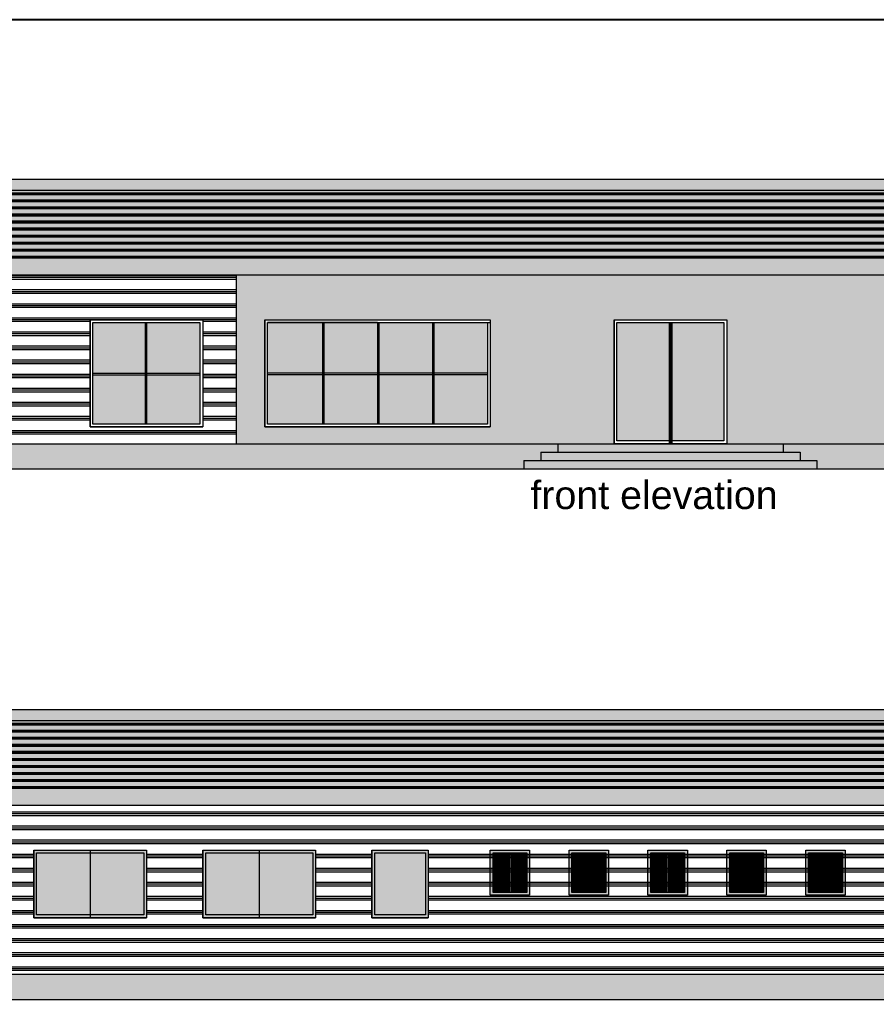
# Model space of a CAD drawing. Header units: inches. Extents: x 4 to 844, y 19 to 530.
# Drawn here: x 431.6 to 484.7, y 221.7 to 282.4 of the extents above; entities that cross this region are included whole.
import ezdxf

# ---------------------------------------------------------------- set-up
doc = ezdxf.new("R2010")
doc.units = ezdxf.units.IN
doc.header["$MEASUREMENT"] = 0
doc.styles.get("Standard").update_dxf_attribs({"font": 'arial.ttf'})

msp = doc.modelspace()

# ---------------------------------------------------------------- hatches: boundary and pattern name
at = {"lineweight": 0, "true_color": 0x22346e}
h = msp.add_hatch(color=159, dxfattribs=at)
h.dxf.hatch_style = 1
h.paths.add_polyline_path([(420.65076, 272.55618), (420.65076, 271.85796), (526.7792, 271.85796), (526.7792, 272.55618)])
h.paths.add_polyline_path([(526.7792, 266.62136), (526.7792, 267.66868), (420.65076, 267.66868), (420.65076, 266.62136)])
at = {"lineweight": 0}
h = msp.add_hatch(color=256, dxfattribs=at)
h.dxf.hatch_style = 1
h.paths.add_polyline_path([(526.7792, 267.66868, 1), (526.7792, 271.85796), (420.65076, 271.85796, 1), (420.65076, 267.66868)])
at = {"lineweight": 0, "true_color": 0x4554a5}
h = msp.add_hatch(dxfattribs=at)
h.set_pattern_fill('PLAST', color=175, scale=1.745534)
h.set_pattern_definition([(0, (-60.20164, 179.07923), (0, 0.43638338), []), (0, (-60.20164, 179.13377), (0, 0.43638338), []), (0, (-60.20164, 179.18832), (0, 0.43638338), [])])
h.paths.add_polyline_path([(526.7792, 267.66868, 1), (526.7792, 271.85796), (420.65076, 271.85796, 1), (420.65076, 267.66868)])
h = msp.add_hatch(dxfattribs=at)
h.set_pattern_fill('PLAST', color=175, scale=3.491067)
h.set_pattern_definition([(0, (-60.20164, 179.0792), (0, 0.8727668), []), (0, (-60.20164, 179.1883), (0, 0.8727668), []), (0, (-60.20164, 179.2974), (0, 0.8727668), [])])
h.paths.add_polyline_path([(420.65076, 266.62136), (420.65076, 256.14816), (445.08823, 256.14816), (445.08823, 266.62136)])
h.paths.add_polyline_path([(436.01146, 263.82851), (442.99359, 263.82851), (442.99359, 257.19548), (436.01146, 257.19548)], flags=16)
h = msp.add_hatch(color=175, dxfattribs=at)
h.dxf.hatch_style = 1
h.paths.add_polyline_path([(445.08823, 266.62136), (445.08823, 256.14816), (468.47838, 256.14816), (468.47838, 263.82851), (475.46051, 263.82851), (475.46051, 256.14816), (498.85066, 256.14816), (498.85066, 266.62136)])
h.paths.add_polyline_path([(460.79803, 257.19548), (446.83376, 257.19548), (446.83376, 263.82851), (460.79803, 263.82851)], flags=16)
h.paths.add_polyline_path([(486.63193, 263.82851), (490.12299, 263.82851), (490.12299, 257.19548), (486.63193, 257.19548)], flags=16)
h.paths.add_polyline_path([(493.61406, 263.82851), (497.10513, 263.82851), (497.10513, 257.19548), (493.61406, 257.19548)], flags=16)
at = {"lineweight": 0}
h = msp.add_hatch(color=256, dxfattribs=at)
h.dxf.hatch_style = 1
h.set_gradient(color1=(224, 250, 244), color2=(122, 175, 223), tint=1)
h.paths.add_polyline_path([(518.22608, 260.512), (521.45532, 260.512), (521.45532, 263.65396), (518.22608, 263.65396)])
h.paths.add_polyline_path([(524.85911, 260.512), (524.85911, 263.65396), (521.5426, 263.65396), (521.5426, 260.512)])
h.paths.add_polyline_path([(521.5426, 257.37004), (524.85911, 257.37004), (524.85911, 260.42472), (521.5426, 260.42472)])
h.paths.add_polyline_path([(521.45532, 260.42472), (518.22608, 260.42472), (518.22608, 257.37004), (521.45532, 257.37004)])
h.paths.add_polyline_path([(511.0694, 260.512), (514.38591, 260.512), (514.38591, 263.65396), (511.0694, 263.65396)])
h.paths.add_polyline_path([(510.98212, 260.512), (510.98212, 263.65396), (507.75288, 263.65396), (507.75288, 260.512)])
h.paths.add_polyline_path([(507.75288, 260.42472), (507.75288, 257.37004), (510.98212, 257.37004), (510.98212, 260.42472)])
h.paths.add_polyline_path([(514.38591, 257.37004), (514.38591, 260.42472), (511.0694, 260.42472), (511.0694, 257.37004)])
h.paths.add_polyline_path([(496.93057, 263.65396), (493.78861, 263.65396), (493.78861, 257.37004), (496.93057, 257.37004)])
h.paths.add_polyline_path([(489.94844, 263.65396), (486.80648, 263.65396), (486.80648, 257.37004), (489.94844, 257.37004)])
h.paths.add_polyline_path([(460.62348, 260.512), (460.62348, 263.65396), (457.30696, 263.65396), (457.30696, 260.512)])
h.paths.add_polyline_path([(457.21969, 260.512), (457.21969, 263.65396), (453.90317, 263.65396), (453.90317, 260.512)])
h.paths.add_polyline_path([(453.8159, 260.512), (453.8159, 263.65396), (450.49938, 263.65396), (450.49938, 260.512)])
h.paths.add_polyline_path([(450.41211, 260.512), (450.41211, 263.65396), (447.00832, 263.65396), (447.00832, 260.512)])
h.paths.add_polyline_path([(450.41211, 260.42472), (447.00832, 260.42472), (447.00832, 257.37004), (450.41211, 257.37004)])
h.paths.add_polyline_path([(450.49938, 257.37004), (453.8159, 257.37004), (453.8159, 260.42472), (450.49938, 260.42472)])
h.paths.add_polyline_path([(453.90317, 257.37004), (457.21969, 257.37004), (457.21969, 260.42472), (453.90317, 260.42472)])
h.paths.add_polyline_path([(460.62348, 257.37004), (460.62348, 260.42472), (457.30696, 260.42472), (457.30696, 257.37004)])
h.paths.add_polyline_path([(439.41525, 260.42472), (436.18601, 260.42472), (436.18601, 257.37004), (439.41525, 257.37004)])
h.paths.add_polyline_path([(439.41525, 260.512), (439.41525, 263.65396), (436.18601, 263.65396), (436.18601, 260.512)])
h.paths.add_polyline_path([(442.81904, 260.512), (442.81904, 263.65396), (439.50252, 263.65396), (439.50252, 260.512)])
h.paths.add_polyline_path([(442.81904, 260.42472), (439.50252, 260.42472), (439.50252, 257.37004), (442.81904, 257.37004)])
at = {"lineweight": 0, "true_color": 0xe5e878}
h = msp.add_hatch(color=61, dxfattribs=at)
h.dxf.hatch_style = 1
h.paths.add_polyline_path([(471.88217, 263.65396), (468.65293, 263.65396), (468.65293, 256.32272), (471.88217, 256.32272)])
h.paths.add_polyline_path([(475.28596, 263.65396), (472.05672, 263.65396), (472.05672, 256.32272), (475.28596, 256.32272)])
at = {"lineweight": 0, "true_color": 0x636466}
h = msp.add_hatch(color=251, dxfattribs=at)
h.dxf.hatch_style = 1
h.paths.add_polyline_path([(462.89267, 254.57718), (462.89267, 255.10084), (463.93999, 255.10084), (463.93999, 255.6245), (464.98731, 255.6245), (464.98731, 256.14816), (420.65076, 256.14816), (420.65076, 254.57718)])
h.paths.add_polyline_path([(526.7792, 254.57718), (526.7792, 256.14816), (478.95158, 256.14816), (478.95158, 255.6245), (479.9989, 255.6245), (479.9989, 255.10084), (481.04622, 255.10084), (481.04622, 254.57718)])
at = {"lineweight": 0, "true_color": 0xffffff}
h = msp.add_hatch(color=7, dxfattribs=at)
h.dxf.hatch_style = 1
h.paths.add_polyline_path([(481.04622, 255.10084), (462.89267, 255.10084), (462.89267, 254.57718), (481.04622, 254.57718)])
h.paths.add_polyline_path([(479.9989, 255.6245), (463.93999, 255.6245), (463.93999, 255.10084), (479.9989, 255.10084)])
h.paths.add_polyline_path([(478.95158, 256.14816), (464.98731, 256.14816), (464.98731, 255.6245), (478.95158, 255.6245)])
at = {"lineweight": 0, "true_color": 0x293189}
h = msp.add_hatch(color=177, dxfattribs=at)
h.dxf.hatch_style = 1
h.paths.add_polyline_path([(526.43328, 239.68171), (420.30484, 239.68171), (420.30484, 238.9835), (526.43328, 238.9835)])
h.paths.add_polyline_path([(526.43328, 234.79422), (420.30484, 234.79422), (420.30484, 233.7469), (526.43328, 233.7469)])
at = {"lineweight": 0}
h = msp.add_hatch(color=256, dxfattribs=at)
h.dxf.hatch_style = 1
h.paths.add_polyline_path([(526.43328, 234.79422, 1), (526.43328, 238.9835), (420.30484, 238.9835, 1), (420.30484, 234.79422)])
at = {"lineweight": 0, "true_color": 0x4554a5}
h = msp.add_hatch(dxfattribs=at)
h.set_pattern_fill('PLAST', color=175, scale=1.745534)
h.set_pattern_definition([(0, (-60.54756, 146.20476), (0, 0.43638338), []), (0, (-60.54756, 146.2593), (0, 0.43638338), []), (0, (-60.54756, 146.31385), (0, 0.43638338), [])])
h.paths.add_polyline_path([(526.43328, 234.79422, 1), (526.43328, 238.9835), (420.30484, 238.9835, 1), (420.30484, 234.79422)])
at = {"lineweight": 0, "true_color": 0x293189}
h = msp.add_hatch(dxfattribs=at)
h.set_pattern_fill('PLAST', color=177, scale=3.491067)
h.set_pattern_definition([(0, (-64.1331, 82.9951), (0, 0.8727668), []), (0, (-64.1331, 83.1042), (0, 0.8727668), []), (0, (-64.1331, 83.2133), (0, 0.8727668), [])])
h.paths.add_polyline_path([(420.30484, 233.7469), (420.30484, 223.2737), (526.43328, 223.2737), (526.43328, 233.7469)])
h.paths.add_polyline_path([(494.31546, 230.95404), (508.27973, 230.95404), (508.27973, 226.76476), (494.31546, 226.76476)], flags=16)
h.paths.add_polyline_path([(494.49002, 230.77949), (508.10518, 230.77949), (508.10518, 226.93932), (494.49002, 226.93932)], flags=0)
h.paths.add_polyline_path([(456.96105, 230.95404), (456.96105, 226.76476), (453.46998, 226.76476), (453.46998, 230.95404)], flags=16)
h.paths.add_polyline_path([(456.78649, 230.77949), (456.78649, 226.93932), (453.64453, 226.93932), (453.64453, 230.77949)], flags=0)
h.paths.add_polyline_path([(449.97891, 230.95404), (449.97891, 226.76476), (442.99678, 226.76476), (442.99678, 230.95404)], flags=16)
h.paths.add_polyline_path([(449.80436, 230.77949), (449.80436, 226.93932), (443.17133, 226.93932), (443.17133, 230.77949)], flags=0)
h.paths.add_polyline_path([(515.26187, 230.95404), (522.244, 230.95404), (522.244, 226.76476), (515.26187, 226.76476)], flags=16)
h.paths.add_polyline_path([(515.43642, 230.77949), (522.06945, 230.77949), (522.06945, 226.93932), (515.43642, 226.93932)], flags=0)
h.paths.add_polyline_path([(439.50571, 230.95404), (439.50571, 226.76476), (432.52358, 226.76476), (432.52358, 230.95404)], flags=16)
h.paths.add_polyline_path([(439.33116, 230.77949), (439.33116, 226.93932), (432.69813, 226.93932), (432.69813, 230.77949)], flags=0)
h.paths.add_polyline_path([(429.03251, 230.95404), (429.03251, 226.76476), (422.05038, 226.76476), (422.05038, 230.95404)], flags=16)
h.paths.add_polyline_path([(428.85796, 230.77949), (428.85796, 226.93932), (422.22493, 226.93932), (422.22493, 230.77949)], flags=0)
at = {"lineweight": 0}
h = msp.add_hatch(color=34, dxfattribs=at)
h.dxf.hatch_style = 1
h.paths.add_polyline_path([(439.50571, 230.95404), (436.01465, 230.95404), (436.01465, 230.77949), (439.33116, 230.77949), (439.33116, 226.93932), (436.01465, 226.93932), (436.01465, 226.76476), (439.50571, 226.76476)])
h.paths.add_polyline_path([(436.01465, 230.95404), (432.52358, 230.95404), (432.52358, 226.76476), (436.01465, 226.76476), (436.01465, 226.93932), (432.69813, 226.93932), (432.69813, 230.77949), (436.01465, 230.77949)])
h = msp.add_hatch(color=34, dxfattribs=at)
h.dxf.hatch_style = 1
h.paths.add_polyline_path([(449.97891, 230.95404), (446.48785, 230.95404), (446.48785, 230.77949), (449.80436, 230.77949), (449.80436, 226.93932), (446.48785, 226.93932), (446.48785, 226.76476), (449.97891, 226.76476)])
h.paths.add_polyline_path([(446.48785, 230.95404), (442.99678, 230.95404), (442.99678, 226.76476), (446.48785, 226.76476), (446.48785, 226.93932), (443.17133, 226.93932), (443.17133, 230.77949), (446.48785, 230.77949)])
h = msp.add_hatch(color=34, dxfattribs=at)
h.dxf.hatch_style = 1
h.paths.add_polyline_path([(453.46998, 230.95404), (453.46998, 226.76476), (456.96105, 226.76476), (456.96105, 230.95404)])
h.paths.add_polyline_path([(456.78649, 230.77949), (456.78649, 226.93932), (453.64453, 226.93932), (453.64453, 230.77949)], flags=16)
at = {"lineweight": 0, "true_color": 0x293189}
h = msp.add_hatch(color=177, dxfattribs=at)
h.dxf.hatch_style = 1
h.paths.add_polyline_path([(460.80122, 230.95404), (460.80122, 228.16119), (463.24517, 228.16119), (463.24517, 230.95404)])
h.paths.add_polyline_path([(463.07062, 230.77949), (463.07062, 228.33574), (460.97578, 228.33574), (460.97578, 230.77949)], flags=16)
h = msp.add_hatch(color=177, dxfattribs=at)
h.dxf.hatch_style = 1
h.paths.add_polyline_path([(465.68892, 230.95404), (465.68892, 228.16119), (468.13287, 228.16119), (468.13287, 230.95404)])
h.paths.add_polyline_path([(467.95832, 230.77949), (467.95832, 228.33574), (465.86347, 228.33574), (465.86347, 230.77949)], flags=16)
h = msp.add_hatch(color=177, dxfattribs=at)
h.dxf.hatch_style = 1
h.paths.add_polyline_path([(470.57662, 230.95404), (470.57662, 228.16119), (473.02057, 228.16119), (473.02057, 230.95404)])
h.paths.add_polyline_path([(472.84602, 230.77949), (472.84602, 228.33574), (470.75117, 228.33574), (470.75117, 230.77949)], flags=16)
h = msp.add_hatch(color=177, dxfattribs=at)
h.dxf.hatch_style = 1
h.paths.add_polyline_path([(475.46432, 230.95404), (475.46432, 228.16119), (477.90827, 228.16119), (477.90827, 230.95404)])
h.paths.add_polyline_path([(477.73372, 230.77949), (477.73372, 228.33574), (475.63887, 228.33574), (475.63887, 230.77949)], flags=16)
h = msp.add_hatch(color=177, dxfattribs=at)
h.dxf.hatch_style = 1
h.paths.add_polyline_path([(480.35202, 230.95404), (480.35202, 228.16119), (482.79597, 228.16119), (482.79597, 230.95404)])
h.paths.add_polyline_path([(482.62142, 230.77949), (482.62142, 228.33574), (480.52657, 228.33574), (480.52657, 230.77949)], flags=16)
at = {"lineweight": 0}
h = msp.add_hatch(color=256, dxfattribs=at)
h.dxf.hatch_style = 1
h.set_gradient(color1=(173, 221, 247))
h.paths.add_polyline_path([(436.01465, 230.77949), (432.69813, 230.77949), (432.69813, 226.93932), (436.01465, 226.93932)])
h.paths.add_polyline_path([(439.33116, 230.77949), (436.01465, 230.77949), (436.01465, 226.93932), (439.33116, 226.93932)])
h = msp.add_hatch(color=256, dxfattribs=at)
h.dxf.hatch_style = 1
h.set_gradient(color1=(173, 221, 247))
h.paths.add_polyline_path([(446.48785, 230.77949), (443.17133, 230.77949), (443.17133, 226.93932), (446.48785, 226.93932)])
h.paths.add_polyline_path([(449.80436, 230.77949), (446.48785, 230.77949), (446.48785, 226.93932), (449.80436, 226.93932)])
h = msp.add_hatch(color=256, dxfattribs=at)
h.dxf.hatch_style = 1
h.set_gradient(color1=(173, 221, 247))
h.paths.add_polyline_path([(453.64453, 230.77949), (453.64453, 226.93932), (456.78649, 226.93932), (456.78649, 230.77949)])
at = {"lineweight": 0, "true_color": 0x7aafdf}
h = msp.add_hatch(dxfattribs=at)
h.set_pattern_fill('ANSI31', color=143, scale=0.628392, angle=135)
h.set_pattern_definition([(180, (696.97426, -345.0045), (-1e-17, -0.078549008), [])])
h.paths.add_polyline_path([(463.07062, 230.77949), (462.11047, 230.77949), (462.11047, 228.33574), (463.07062, 228.33574)])
h.paths.add_polyline_path([(460.97578, 228.33574), (461.93592, 228.33574), (461.93592, 230.77949), (460.97578, 230.77949)], flags=17)
at = {"lineweight": 0, "true_color": 0x293189}
h = msp.add_hatch(color=177, dxfattribs=at)
h.dxf.hatch_style = 1
h.paths.add_polyline_path([(462.11047, 230.77949), (462.0232, 230.77949), (462.0232, 228.33574), (462.11047, 228.33574)])
h.paths.add_polyline_path([(462.0232, 230.77949), (461.93592, 230.77949), (461.93592, 228.33574), (462.0232, 228.33574)])
at = {"lineweight": 0, "true_color": 0x7aafdf}
h = msp.add_hatch(dxfattribs=at)
h.set_pattern_fill('ANSI31', color=143, scale=0.628392, angle=135)
h.set_pattern_definition([(180, (701.86196, -345.0045), (-1e-17, -0.078549008), [])])
h.paths.add_polyline_path([(467.95832, 230.77949), (466.99817, 230.77949), (466.99817, 228.33574), (467.95832, 228.33574)])
h.paths.add_polyline_path([(465.86347, 228.33574), (466.82362, 228.33574), (466.82362, 230.77949), (465.86347, 230.77949)], flags=17)
at = {"lineweight": 0, "true_color": 0x293189}
h = msp.add_hatch(color=177, dxfattribs=at)
h.dxf.hatch_style = 1
h.paths.add_polyline_path([(466.99817, 230.77949), (466.9109, 230.77949), (466.9109, 228.33574), (466.99817, 228.33574)])
h.paths.add_polyline_path([(466.9109, 230.77949), (466.82362, 230.77949), (466.82362, 228.33574), (466.9109, 228.33574)])
at = {"lineweight": 0, "true_color": 0x7aafdf}
h = msp.add_hatch(dxfattribs=at)
h.set_pattern_fill('ANSI31', color=143, scale=0.628392, angle=135)
h.set_pattern_definition([(180, (706.74966, -345.0045), (-1e-17, -0.078549008), [])])
h.paths.add_polyline_path([(472.84602, 230.77949), (471.88587, 230.77949), (471.88587, 228.33574), (472.84602, 228.33574)])
h.paths.add_polyline_path([(470.75117, 228.33574), (471.71132, 228.33574), (471.71132, 230.77949), (470.75117, 230.77949)], flags=17)
at = {"lineweight": 0, "true_color": 0x293189}
h = msp.add_hatch(color=177, dxfattribs=at)
h.dxf.hatch_style = 1
h.paths.add_polyline_path([(471.88587, 230.77949), (471.7986, 230.77949), (471.7986, 228.33574), (471.88587, 228.33574)])
h.paths.add_polyline_path([(471.7986, 230.77949), (471.71132, 230.77949), (471.71132, 228.33574), (471.7986, 228.33574)])
at = {"lineweight": 0, "true_color": 0x7aafdf}
h = msp.add_hatch(dxfattribs=at)
h.set_pattern_fill('ANSI31', color=143, scale=0.628392, angle=135)
h.set_pattern_definition([(180, (711.63736, -345.0045), (-1e-17, -0.078549008), [])])
h.paths.add_polyline_path([(477.73372, 230.77949), (476.77357, 230.77949), (476.77357, 228.33574), (477.73372, 228.33574)])
h.paths.add_polyline_path([(475.63887, 228.33574), (476.59902, 228.33574), (476.59902, 230.77949), (475.63887, 230.77949)], flags=17)
at = {"lineweight": 0, "true_color": 0x293189}
h = msp.add_hatch(color=177, dxfattribs=at)
h.dxf.hatch_style = 1
h.paths.add_polyline_path([(476.77357, 230.77949), (476.68629, 230.77949), (476.68629, 228.33574), (476.77357, 228.33574)])
h.paths.add_polyline_path([(476.68629, 230.77949), (476.59902, 230.77949), (476.59902, 228.33574), (476.68629, 228.33574)])
at = {"lineweight": 0, "true_color": 0x7aafdf}
h = msp.add_hatch(dxfattribs=at)
h.set_pattern_fill('ANSI31', color=143, scale=0.628392, angle=135)
h.set_pattern_definition([(180, (716.52506, -345.0045), (-1e-17, -0.078549008), [])])
h.paths.add_polyline_path([(482.62142, 230.77949), (481.66127, 230.77949), (481.66127, 228.33574), (482.62142, 228.33574)])
h.paths.add_polyline_path([(480.52657, 228.33574), (481.48672, 228.33574), (481.48672, 230.77949), (480.52657, 230.77949)], flags=17)
at = {"lineweight": 0, "true_color": 0x293189}
h = msp.add_hatch(color=177, dxfattribs=at)
h.dxf.hatch_style = 1
h.paths.add_polyline_path([(481.66127, 230.77949), (481.57399, 230.77949), (481.57399, 228.33574), (481.66127, 228.33574)])
h.paths.add_polyline_path([(481.57399, 230.77949), (481.48672, 230.77949), (481.48672, 228.33574), (481.57399, 228.33574)])
at = {"lineweight": 0, "true_color": 0x636466}
h = msp.add_hatch(color=251, dxfattribs=at)
h.dxf.hatch_style = 1
h.paths.add_polyline_path([(526.43328, 223.2737), (420.30484, 223.2737), (420.30484, 221.70272), (526.43328, 221.70272)])

# ---------------------------------------------------------------- linework, layer by layer
at = {"color": 240, "true_color": 0xed1f24}
msp.add_line((396.64954, 282.43805), (551.68661, 282.43805), dxfattribs=at)
at = {"lineweight": 0}
for p, q in [((420.65076, 272.55618), (526.7792, 272.55618)), ((420.65076, 271.85796), (526.7792, 271.85796)), ((420.65076, 267.66868), (526.7792, 267.66868)), ((420.65076, 266.62136), (526.7792, 266.62136)), ((436.01146, 263.82851), (442.99359, 263.82851)), ((439.41525, 263.65396), (439.41525, 257.37004)), ((439.50252, 263.65396), (439.50252, 257.37004)), ((446.83376, 263.82851), (460.79803, 263.82851)), ((453.8159, 263.65396), (447.00832, 263.65396)), ((447.00832, 263.65396), (450.41211, 263.65396)), ((450.41211, 263.65396), (450.41211, 257.37004)), ((450.49938, 263.65396), (450.49938, 257.37004)), ((453.8159, 263.65396), (453.8159, 257.37004)), ((453.8159, 263.65396), (460.79803, 263.65396)), ((453.90317, 263.65396), (453.90317, 257.37004)), ((457.21969, 263.65396), (457.21969, 257.37004)), ((457.30696, 263.65396), (457.30696, 257.37004)), ((468.47838, 263.82851), (475.46051, 263.82851)), ((471.88217, 263.65396), (471.88217, 256.14816)), ((471.96945, 263.65396), (471.96945, 256.14816)), ((472.05672, 263.65396), (472.05672, 256.14816)), ((436.18601, 260.512), (442.81904, 260.512)), ((436.18601, 260.42472), (442.81904, 260.42472)), ((460.62348, 260.512), (447.00832, 260.512)), ((460.62348, 260.42472), (447.00832, 260.42472)), ((436.01146, 257.19548), (442.99359, 257.19548)), ((446.83376, 257.19548), (460.79803, 257.19548)), ((420.65076, 256.14816), (526.7792, 256.14816)), ((464.98731, 256.14816), (468.47838, 256.14816)), ((462.89267, 255.10084), (481.04622, 255.10084)), ((463.93999, 255.6245), (479.9989, 255.6245)), ((551.96645, 254.57718), (396.64954, 254.57718)), ((420.30484, 239.68171), (526.43328, 239.68171)), ((420.30484, 238.9835), (526.43328, 238.9835)), ((420.30484, 234.79422), (526.43328, 234.79422)), ((420.30484, 234.79422), (526.43328, 234.79422)), ((420.30484, 233.7469), (526.43328, 233.7469)), ((432.52358, 230.95404), (439.50571, 230.95404)), ((432.52358, 230.95404), (439.50571, 230.95404)), ((442.99678, 230.95404), (449.97891, 230.95404)), ((442.99678, 230.95404), (449.97891, 230.95404)), ((453.46998, 230.95404), (456.96105, 230.95404)), ((432.52358, 226.76476), (439.50571, 226.76476)), ((432.52358, 226.76476), (439.50571, 226.76476)), ((442.99678, 226.76476), (449.97891, 226.76476)), ((442.99678, 226.76476), (449.97891, 226.76476)), ((453.46998, 226.76476), (456.96105, 226.76476)), ((420.30484, 223.2737), (526.43328, 223.2737)), ((396.64954, 221.70272), (551.68661, 221.70272))]:
    msp.add_line(p, q, dxfattribs=at)
at = {"color": 40, "lineweight": 0, "true_color": 0xf8d731}
for p, q in [((445.08823, 256.14816), (445.08823, 266.62136)), ((436.01146, 263.82851), (436.01146, 257.19548)), ((442.99359, 263.82851), (442.99359, 257.19548)), ((446.83376, 263.82851), (446.83376, 257.19548)), ((460.79803, 263.82851), (460.79803, 257.19548)), ((468.47838, 263.82851), (468.47838, 256.14816)), ((475.46051, 263.82851), (475.46051, 256.14816)), ((432.52358, 230.95404), (432.52358, 226.76476)), ((432.52358, 230.95404), (432.52358, 226.76476)), ((436.01465, 230.95404), (436.01465, 226.76476)), ((439.50571, 230.95404), (439.50571, 226.76476)), ((439.50571, 230.95404), (439.50571, 226.76476)), ((442.99678, 230.95404), (442.99678, 226.76476)), ((442.99678, 230.95404), (442.99678, 226.76476)), ((446.48785, 230.95404), (446.48785, 226.76476)), ((449.97891, 230.95404), (449.97891, 226.76476)), ((449.97891, 230.95404), (449.97891, 226.76476)), ((453.46998, 230.95404), (453.46998, 226.76476)), ((456.96105, 230.95404), (456.96105, 226.76476)), ((436.01465, 230.77949), (436.01465, 226.93932)), ((446.48785, 230.77949), (446.48785, 226.93932))]:
    msp.add_line(p, q, dxfattribs=at)
at = {"color": 242, "lineweight": 0, "true_color": 0xcd2027}
for p, q in [((464.98731, 256.14816), (464.98731, 255.6245)), ((478.95158, 256.14816), (478.95158, 255.6245)), ((462.89267, 255.10084), (462.89267, 254.57718)), ((463.93999, 255.6245), (463.93999, 255.10084)), ((479.9989, 255.6245), (479.9989, 255.10084)), ((481.04622, 255.10084), (481.04622, 254.57718))]:
    msp.add_line(p, q, dxfattribs=at)
at = {"color": 5, "lineweight": 0}
for p, q in [((461.93592, 230.77949), (461.93592, 228.33574)), ((462.0232, 230.77949), (462.0232, 228.33574)), ((462.11047, 230.77949), (462.11047, 228.33574)), ((466.82362, 230.77949), (466.82362, 228.33574)), ((466.9109, 230.77949), (466.9109, 228.33574)), ((466.99817, 230.77949), (466.99817, 228.33574)), ((471.71132, 230.77949), (471.71132, 228.33574)), ((471.7986, 230.77949), (471.7986, 228.33574)), ((471.88587, 230.77949), (471.88587, 228.33574)), ((476.59902, 230.77949), (476.59902, 228.33574)), ((476.68629, 230.77949), (476.68629, 228.33574)), ((476.77357, 230.77949), (476.77357, 228.33574)), ((481.48672, 230.77949), (481.48672, 228.33574)), ((481.57399, 230.77949), (481.57399, 228.33574)), ((481.66127, 230.77949), (481.66127, 228.33574))]:
    msp.add_line(p, q, dxfattribs=at)
at = {"lineweight": 0}
for points in [[(436.01146, 263.82851), (442.99359, 263.82851), (442.99359, 257.19548), (436.01146, 257.19548)], [(436.18601, 263.65396), (442.81904, 263.65396), (442.81904, 257.37004), (436.18601, 257.37004)], [(446.83376, 263.82851), (460.79803, 263.82851), (460.79803, 257.19548), (446.83376, 257.19548)], [(447.00832, 263.65396), (460.62348, 263.65396), (460.62348, 257.37004), (447.00832, 257.37004)], [(468.47838, 263.82851), (475.46051, 263.82851), (475.46051, 256.14816), (468.47838, 256.14816)], [(468.65293, 263.65396), (475.28596, 263.65396), (475.28596, 256.32272), (468.65293, 256.32272)], [(432.52358, 230.95404), (439.50571, 230.95404), (439.50571, 226.76476), (432.52358, 226.76476)], [(442.99678, 230.95404), (449.97891, 230.95404), (449.97891, 226.76476), (442.99678, 226.76476)], [(453.46998, 230.95404), (456.96105, 230.95404), (456.96105, 226.76476), (453.46998, 226.76476)], [(460.80122, 230.95404), (463.24517, 230.95404), (463.24517, 228.16119), (460.80122, 228.16119)], [(465.68892, 230.95404), (468.13287, 230.95404), (468.13287, 228.16119), (465.68892, 228.16119)], [(470.57662, 230.95404), (473.02057, 230.95404), (473.02057, 228.16119), (470.57662, 228.16119)], [(475.46432, 230.95404), (477.90827, 230.95404), (477.90827, 228.16119), (475.46432, 228.16119)], [(480.35202, 230.95404), (482.79597, 230.95404), (482.79597, 228.16119), (480.35202, 228.16119)], [(432.69813, 230.77949), (439.33116, 230.77949), (439.33116, 226.93932), (432.69813, 226.93932)], [(443.17133, 230.77949), (449.80436, 230.77949), (449.80436, 226.93932), (443.17133, 226.93932)], [(453.64453, 230.77949), (456.78649, 230.77949), (456.78649, 226.93932), (453.64453, 226.93932)], [(460.97578, 230.77949), (463.07062, 230.77949), (463.07062, 228.33574), (460.97578, 228.33574)], [(465.86347, 230.77949), (467.95832, 230.77949), (467.95832, 228.33574), (465.86347, 228.33574)], [(470.75117, 230.77949), (472.84602, 230.77949), (472.84602, 228.33574), (470.75117, 228.33574)], [(475.63887, 230.77949), (477.73372, 230.77949), (477.73372, 228.33574), (475.63887, 228.33574)], [(480.52657, 230.77949), (482.62142, 230.77949), (482.62142, 228.33574), (480.52657, 228.33574)]]:
    msp.add_lwpolyline(points, close=True, dxfattribs=at)

# ---------------------------------------------------------------- texts
at = {"lineweight": 0, "insert": (463.2936, 253.84061), "char_height": 1.7455335, "attachment_point": 1}
msp.add_mtext_dynamic_manual_height_columns('front elevation', width=24.8779688, gutter_width=1, heights=[0], dxfattribs=at)

doc.saveas('drawing.dxf')
